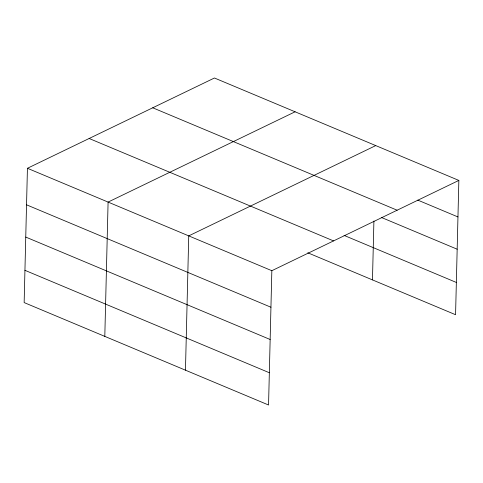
<?xml version="1.0" encoding="UTF-8"?>
<svg xmlns="http://www.w3.org/2000/svg" width="483" height="483" viewBox="0 0 483 483"><rect width="100%" height="100%" fill="white"/><g stroke="black" fill="none" stroke-linecap="round" stroke-linejoin="round"><path stroke-width="0.72" d="M458.85 180.419L214.446 77.998L27.434 168.283L24.15 302.581L268.554 405.002L271.838 270.703L458.85 180.419L455.566 314.717L307.81 252.796M104.805 336.379L108.089 202.081L295.095 111.796M185.46 370.177L188.738 235.879L375.75 145.594M372.471 279.892L373.908 221.033M417.795 200.113L457.956 216.945M152.731 107.794L397.135 210.208M381.685 217.579L457.172 249.21M344.053 235.39L456.357 282.452M89.144 138.488L333.554 240.908M27.434 168.283L271.838 270.703M26.541 204.81L270.945 307.23M25.75 237.075L270.16 339.495M24.941 270.317L269.345 372.737"/></g></svg>
